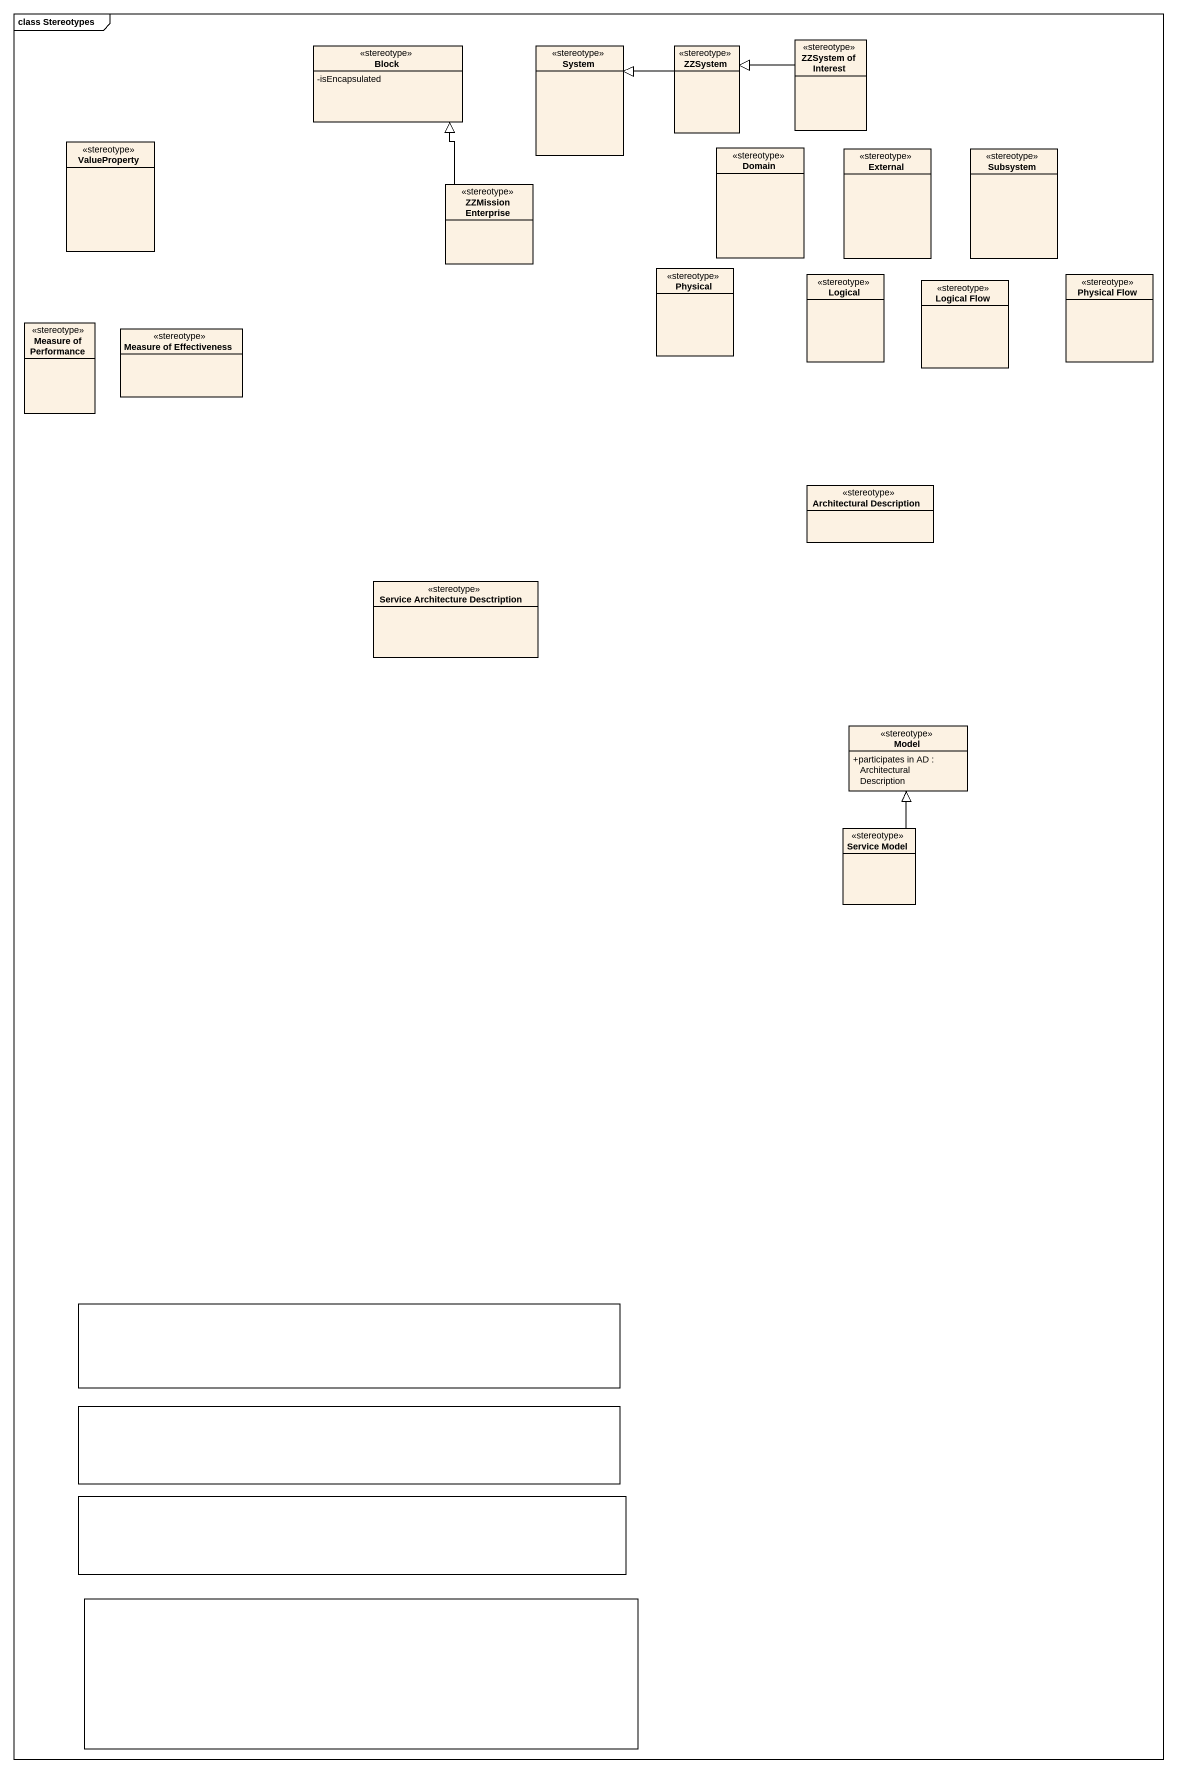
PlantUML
@startuml
mainframe class Stereotypes
allowmixing
hide circle
hide empty members
skinparam classAttributeIconSize 0
class Block <<stereotype>> {
  -isEncapsulated
}
class System <<stereotype>>
class ZZSystem <<stereotype>>
class "ZZSystem of Interest" as ZZSystem_of_Interest <<stereotype>>
class ValueProperty <<stereotype>>
class Domain <<stereotype>>
class External <<stereotype>>
class Subsystem <<stereotype>>
class "ZZMission Enterprise" as ZZMission_Enterprise <<stereotype>>
class Physical <<stereotype>>
class Logical <<stereotype>>
class "Logical Flow" as Logical_Flow <<stereotype>>
class "Physical Flow" as Physical_Flow <<stereotype>>
class "Measure of Performance" as Measure_of_Performance <<stereotype>>
class "Measure of Effectiveness" as Measure_of_Effectiveness <<stereotype>>
class "Architectural Description" as Architectural_Description <<stereotype>>
class "Service Architecture Desctription" as Service_Architecture <<stereotype>>
class Model <<stereotype>> {
  +participates in AD : Architectural Description
}
class "Service Model" as Service_Model <<stereotype>>
rectangle " " as rectangle1
rectangle " " as rectangle2
rectangle " " as rectangle3
rectangle " " as rectangle4
ZZSystem -left-|> System
ZZSystem_of_Interest -left-|> ZZSystem
ZZMission_Enterprise -up-|> Block
Service_Model -up-|> Model
@enduml
